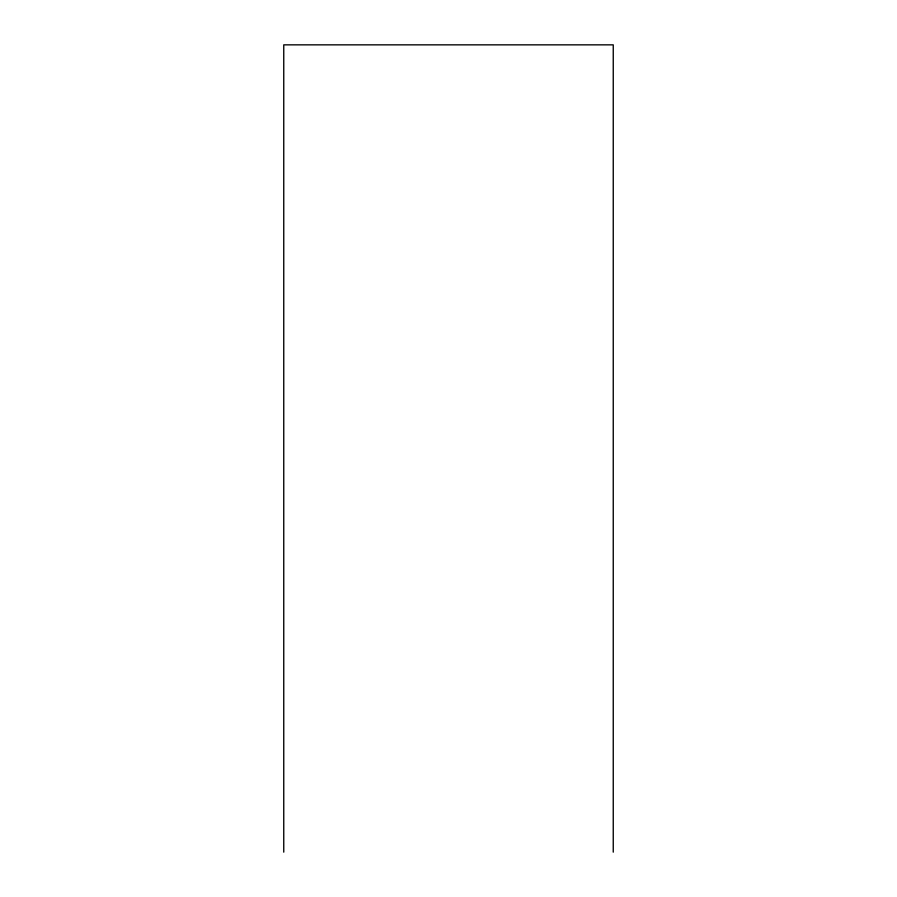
<?xml version="1.0" encoding="UTF-8"?>
<svg xmlns="http://www.w3.org/2000/svg" width="897" height="897" viewBox="0 0 897 897"><rect width="100%" height="100%" fill="white"/><g stroke="black" fill="none" stroke-linecap="round" stroke-linejoin="round"><path stroke-width="1.35" d="M613.245 852.15L613.245 44.85L283.755 44.85L283.755 852.15"/></g></svg>
